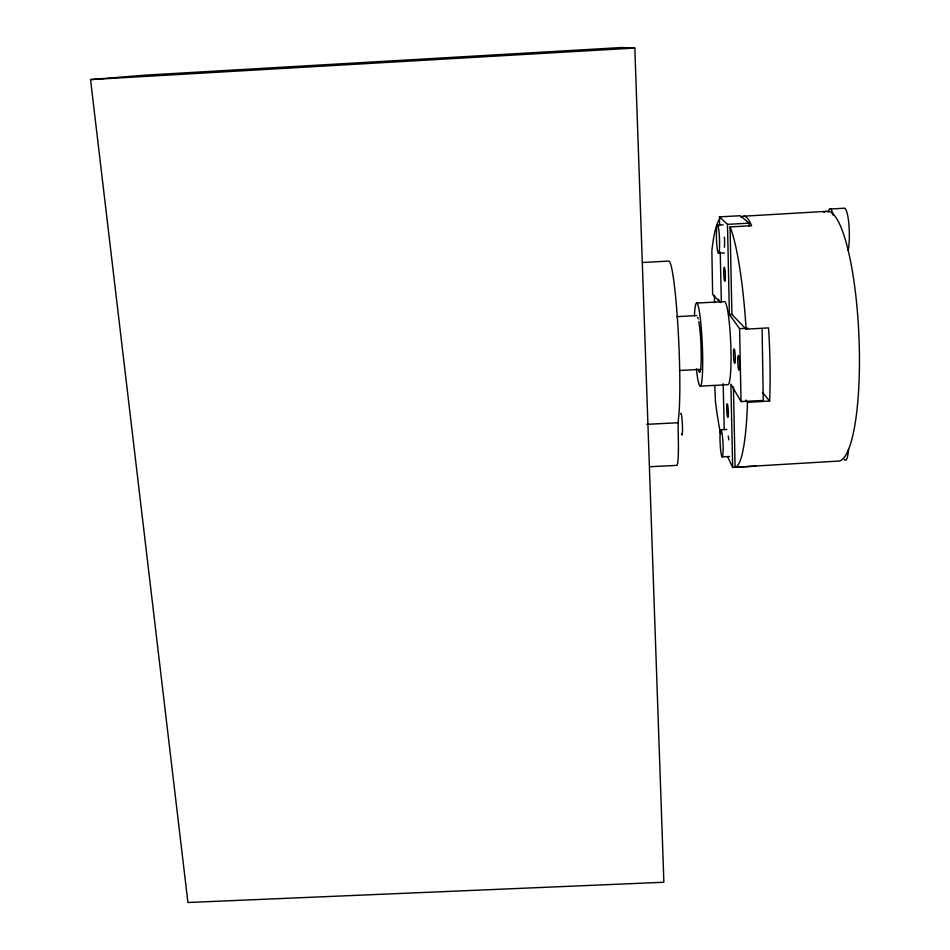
<?xml version="1.0" encoding="UTF-8"?>
<svg xmlns="http://www.w3.org/2000/svg" width="950" height="950" viewBox="0 0 950 950"><rect width="100%" height="100%" fill="white"/><g stroke="black" fill="none" stroke-linecap="round" stroke-linejoin="round"><path stroke-width="1.43" d="M745.714 400.033L747.472 402.337L747.365 406.137A125.151 18.192 87.2 0 1 735.68 467.174L735.098 467.246L733.424 386.887M747.472 402.337L769.631 401.019L769.844 395.592A125.151 19.796 87.3 0 0 768.918 334.067L768.526 327.869L746.106 329.199L731.904 314.45L730.075 226.943L751.616 225.684L750.643 223.44A125.151 19.796 87.3 0 0 741 217.289M649.978 466.723L676.566 465.393A40.969 3.099 87.2 0 0 678.074 429.816L678.347 419.544A82.579 6.318 87.4 0 0 677.908 326.052A82.579 6.318 87.4 0 0 668.669 261.084L642.295 262.509M719.494 219.498L718.948 220.198A125.151 18.192 87.2 0 0 711.871 250.741L712.631 294.441L720.409 302.516M754.918 466.141L755.82 466.022M90.535 79.586L144.78 75.181L622.238 47.5L634.826 48.046L663.872 882.253L187.922 902.5L90.535 79.586L634.826 48.046M744.064 216.172L827.972 211.256A125.127 26.208 87.5 0 1 836.523 218.405L838.672 222.193A125.127 26.208 87.5 0 1 859.453 358.577A125.127 26.208 87.5 0 1 839.586 461.011L735.098 467.246M829.694 209.036L843.826 208.264A24.13 4.429 88.6 0 1 848.718 222.561A24.13 4.429 88.6 0 1 848.219 250.491M719.637 225.672L719.435 216.861L740.204 215.733L749.146 223.155L749.206 226.112M719.435 216.861L727.486 224.342L749.146 223.155M717.357 225.091L723.211 224.77M718.627 253.27L724.482 252.949M696.445 303.086L724.185 301.613A41.61 4.56 87.6 0 1 730.681 341.905A41.61 4.56 87.6 0 1 727.938 384.691L700.257 386.128M676.59 316.659L696.73 315.59M727.486 224.342L729.398 314.593L732.248 314.438M727.759 456.997L732.652 467.4L753.469 466.296M729.398 314.593L739.599 328.652L748.03 328.213M679.321 370.488L700.898 369.36M732.652 467.4L730.883 384.109L741.036 401.577L763.254 400.437L762.102 328.938M646.748 424.341L677.742 422.75M720.931 429.744L726.833 429.436M722.166 456.855A13.585 1.413 87.2 0 0 722.511 437A13.585 1.413 87.2 0 0 720.005 436.038A13.585 1.413 87.2 0 0 722.166 456.855L729.529 456.475M762.446 392.409L769.631 401.019M718.259 299.214L719.827 301.376M730.075 226.943L730.728 228.534A125.151 18.192 87.2 0 1 745.845 324.829L746.106 329.199M714.388 295.296L714.566 302.623M714.804 385.664L715.481 401.909A125.151 18.192 87.2 0 0 720.599 433.841M720.231 251.928L721.359 302.064M723.188 383.717L724.232 429.721M739.599 328.652L741.036 401.577M728.175 436.05A6.804 0.736 87.2 0 1 728.793 439.886M698.82 321.551A27.716 2.565 87.5 0 1 701.219 357.806A27.716 2.565 87.5 0 1 698.488 370.061M697.633 317.3A27.716 2.565 87.5 0 1 698.214 318.856M694.426 315.685A41.586 3.848 87.5 0 1 700.067 316.504A41.586 3.848 87.5 0 1 702.264 376.829A41.586 3.848 87.5 0 1 696.362 368.79M724.375 237.227A7.089 0.784 88 0 1 724.351 247.226M848.492 449.362A23.144 4.168 87.2 0 1 844.384 459.468M823.887 212.432A125.127 26.208 87.5 0 1 825.906 211.458M828.115 212.194A24.13 4.216 88.5 0 1 833.138 215.056M680.746 413.772A10.925 0.879 87.2 0 1 682.421 425.279A10.925 0.879 87.2 0 1 681.542 433.782M737.818 357.912A7.374 0.867 87.5 0 0 738.815 370.001A7.374 0.867 87.5 0 0 739.397 360.406A7.374 0.867 87.5 0 0 737.818 357.912M733.578 351.405A7.232 0.831 87.5 0 0 734.552 363.233A7.232 0.831 87.5 0 0 735.098 353.804A7.232 0.831 87.5 0 0 733.578 351.405M726.75 406.505A6.84 0.748 87.3 0 0 727.771 417.394A6.84 0.748 87.3 0 0 728.104 407.93A6.84 0.748 87.3 0 0 726.75 406.505M723.758 270.56A7.042 0.772 87.8 0 0 724.791 281.331A7.042 0.772 87.8 0 0 725.123 271.023A7.042 0.772 87.8 0 0 723.758 270.56M716.502 230.624A14.155 1.508 88 0 0 718.307 253.211A14.155 1.508 88 0 0 719.197 233.676A14.155 1.508 88 0 0 716.502 230.624"/></g></svg>
